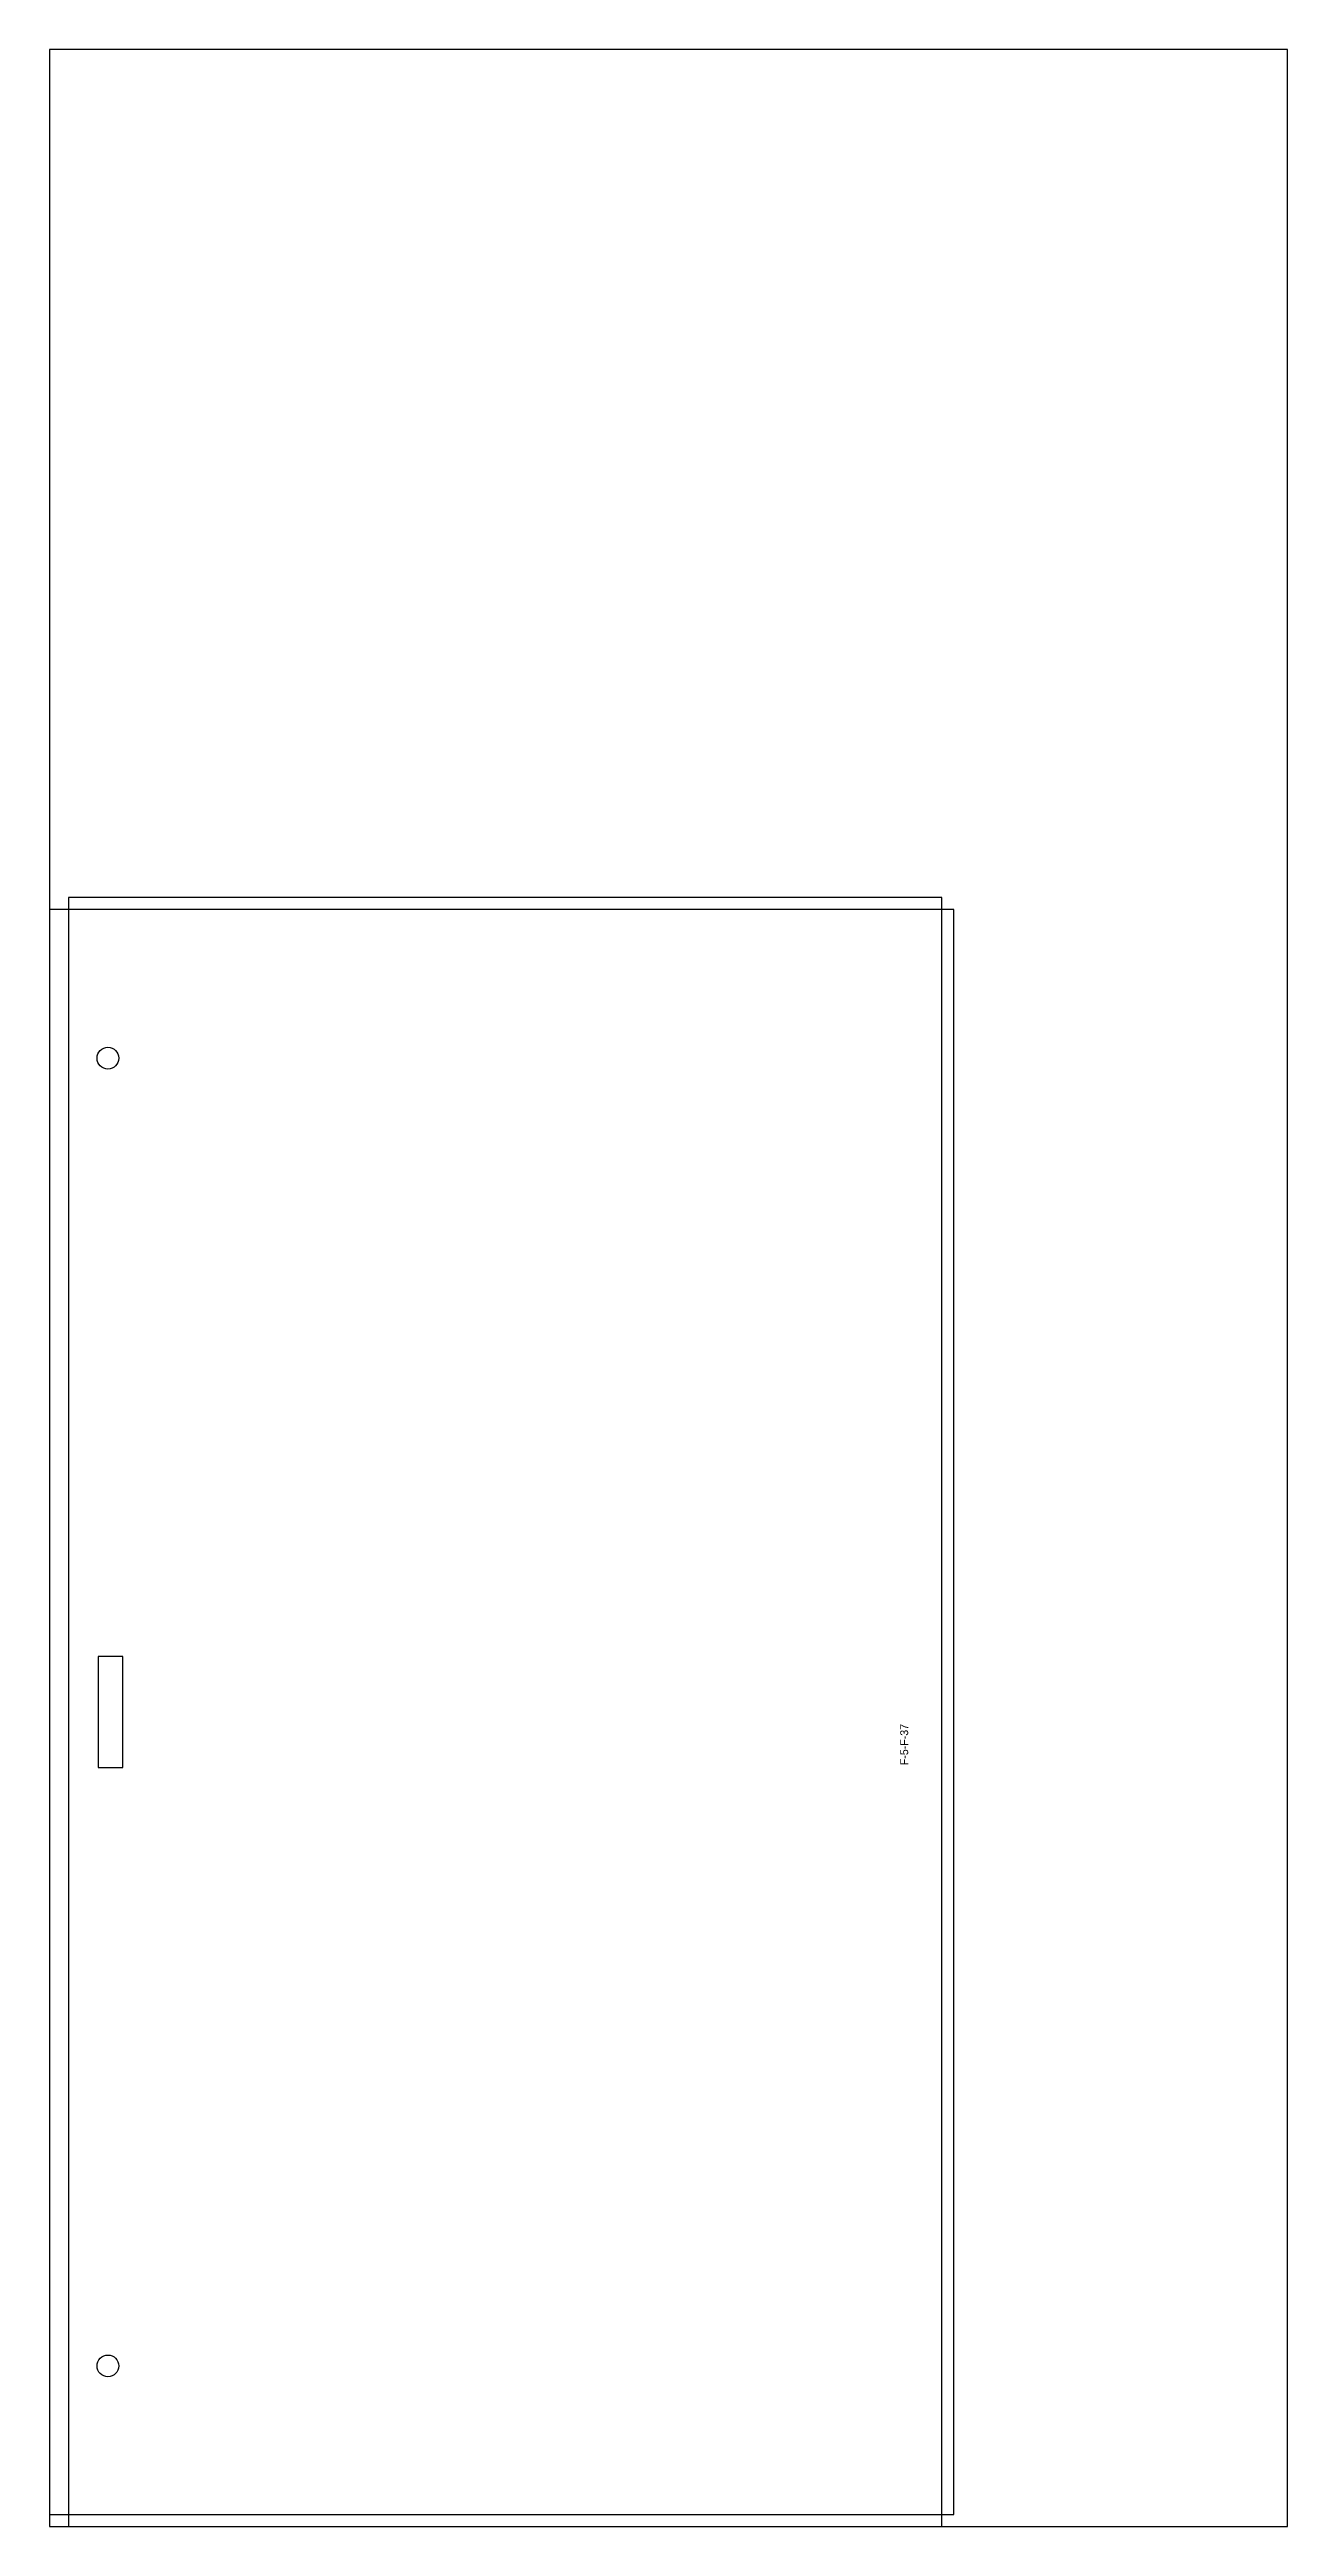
# Model space of a CAD drawing. Header units: metres. Extents: x 0 to 1250, y 0 to 2500.
import ezdxf
from ezdxf.enums import TextEntityAlignment as Align

# ---------------------------------------------------------------- set-up
doc = ezdxf.new("R2010")
doc.units = ezdxf.units.M
for name, color, linetype in [('BIN', 2, 'Continuous'), ('CUT', 4, 'Continuous'), ('DIMENSIONS', 1, 'Continuous')]:
    doc.layers.add(name, color=color, linetype=linetype)

msp = doc.modelspace()

# ---------------------------------------------------------------- linework, layer by layer
at = {"layer": 'BIN'}
msp.add_lwpolyline([(0, 0), (1250, 0), (1250, 2500), (0, 2500), (0, 0)], dxfattribs=at)
at = {"layer": 'CUT'}
for points in [[(0, 12), (913, 12), (913, 1632), (0, 1632), (0, 12)], [(19, 0), (901, 0), (901, 1644), (19, 1644), (19, 0)], [(49, 766), (74, 766), (74, 878), (49, 878), (49, 766)]]:
    msp.add_lwpolyline(points, dxfattribs=at)
for centre in [(59, 1482), (59, 162)]:
    msp.add_circle(centre, 11, dxfattribs=at)

# ---------------------------------------------------------------- texts
at = {"layer": 'DIMENSIONS'}
msp.add_text('F-5-F-37', height=8, rotation=90, dxfattribs=at).set_placement((863, 810), align=Align.MIDDLE_RIGHT)

doc.saveas('drawing.dxf')
